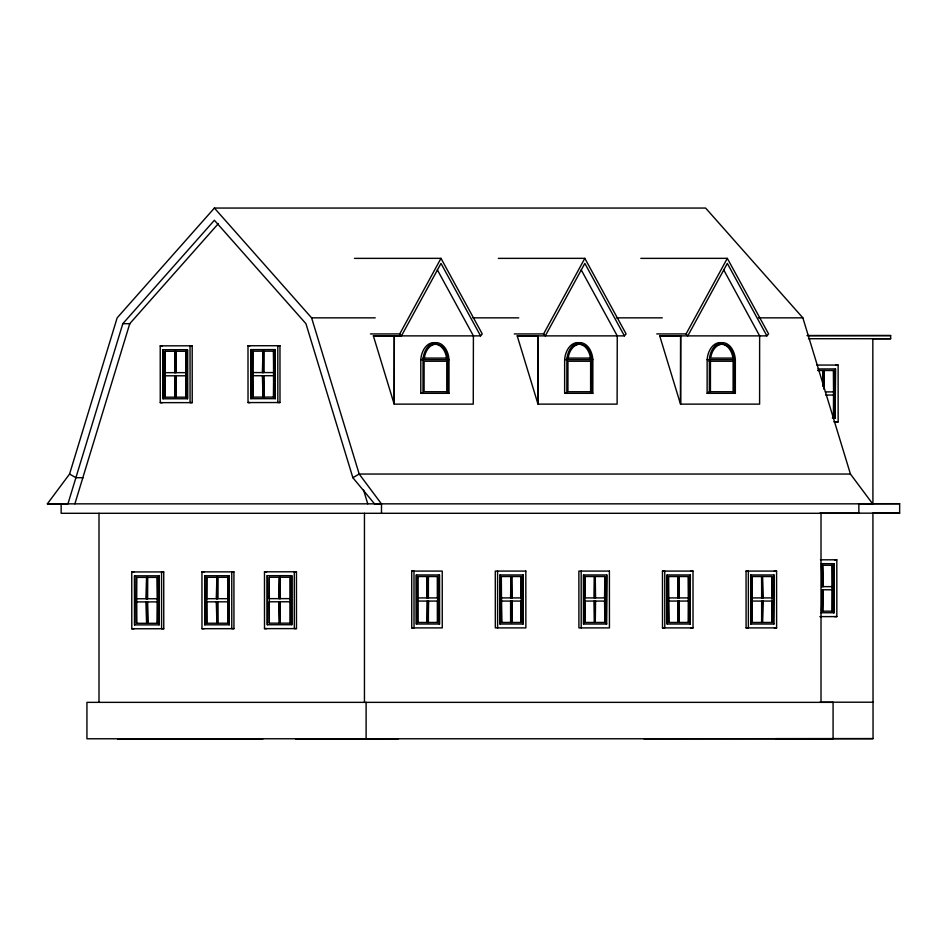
<?xml version="1.0" encoding="UTF-8"?>
<svg xmlns="http://www.w3.org/2000/svg" width="947" height="947" viewBox="0 0 947 947"><rect width="100%" height="100%" fill="white"/><g stroke="black" fill="none" stroke-linecap="round" stroke-linejoin="round"><path stroke-width="1.42" d="M420.799 359.659L449.032 359.659A19.011 13.069 -89.9 0 0 436.034 342.625A19.011 13.069 -89.9 0 0 423.025 359.659L423.001 393.313L420.788 393.313L420.799 359.659A18.999 13.069 -89.9 0 1 436.969 343.193M447.907 391.738L447.931 361.233L446.783 361.233L446.771 391.738L447.907 391.738L424.09 391.738L424.102 361.233L447.931 361.233M420.788 393.313L448.996 393.313L449.008 359.659M437.372 269.883L473.405 335.877L473.263 404.132L394.272 404.132L394.307 335.877L480.555 335.877L482.248 333.924L440.994 258.342L354.474 258.377M538.156 335.877L538.003 404.132L517.204 335.865L538.156 335.877L538.109 404.132L617.113 404.132L617.255 335.877L581.221 269.883M564.637 393.313L592.834 393.313L592.858 359.659A19.011 13.069 -89.9 0 0 579.884 342.625A19.011 13.069 -89.9 0 0 566.862 359.659L566.851 393.313L564.637 393.313L564.649 359.659A19.011 13.069 -89.9 0 1 580.807 343.193M591.757 391.738L591.768 361.233L590.632 361.233L590.608 391.738L591.757 391.738L567.928 391.738L567.951 361.233L591.768 361.233M680.644 335.877L680.502 404.132L659.704 335.865L680.644 335.877L680.609 404.132L759.601 404.132L759.636 335.877L723.709 269.883M707.125 393.313L735.334 393.313L735.346 359.659A19.011 13.069 -89.9 0 0 722.372 342.625A19.011 13.069 -89.9 0 0 709.362 359.659L709.339 393.313L707.125 393.313L707.137 359.659A19.011 13.069 -89.9 0 1 723.307 343.193M734.245 391.738L734.268 361.233L733.12 361.233L733.108 391.738L734.245 391.738L709.279 391.738L710.428 391.738L710.439 361.233L709.291 361.233L734.268 361.233M568.236 358.084L568.614 355.681A17.425 11.98 -89.9 0 1 579.884 344.211A17.425 11.98 -89.9 0 1 591.129 355.681L591.508 358.084L567.087 358.084M872.661 503.84L47.35 503.851L69.569 474.045L117.156 317.849L214.389 208.056L705.622 208.056L802.855 317.849L850.442 474.045L872.661 503.84L865.795 503.851M381.487 513.298L381.487 503.851L374.55 503.851L352.864 477.702L305.94 323.673L214.389 220.272L122.826 323.673L67.935 503.851L47.35 503.851M74.872 503.851L129.763 323.673L218.402 223.575M370.431 333.936L399.752 333.924L440.994 258.342M373.367 335.865L394.307 335.877L394.165 404.132L373.367 335.865L401.457 335.877L440.994 263.408L480.555 335.877M514.28 333.936L543.602 333.924L584.832 258.342L498.323 258.377M656.768 333.936L686.09 333.924L727.32 258.342L640.811 258.377M517.216 335.889L624.404 335.877L626.097 333.924L584.832 258.342M659.704 335.889L766.892 335.877L768.585 333.924L727.32 258.342M352.864 477.702L359.197 474.045L850.442 474.045M214.389 208.056L311.61 317.849L375.237 317.849M472.884 317.849L518.755 317.849M616.414 317.849L662.284 317.849M758.464 317.849L802.855 317.849M122.826 323.673L130.224 323.673M807.01 335.569L890.642 335.569L890.642 338.718L872.945 338.742M808.04 335.652L890.642 335.569M808.478 338.718L890.642 338.718M160.221 345.844L192.194 345.809L192.229 402.629L160.256 402.653L160.221 345.844L162.387 345.844M247.996 345.75L279.969 345.726L279.992 402.534L248.031 402.57L247.996 345.75L250.162 345.75M279.969 345.726L277.802 345.726L277.826 402.534L279.992 402.534M192.194 345.809L190.027 345.809L190.063 402.629L192.229 402.629M163.038 349.715L187.494 349.692L187.518 398.758L163.062 398.782L163.038 349.715L163.062 398.782M250.813 349.621L275.257 349.597L275.281 398.663L250.837 398.687L250.813 349.621L250.837 398.687M275.257 349.597L275.281 398.663M187.494 349.692L187.518 398.758M186.062 372.645L185.801 397.184L185.778 351.266L186.062 372.645L164.908 372.668L165.05 397.195L165.027 351.29L175.1 351.278L174.71 372.656M175.988 372.656L175.976 351.278L186.05 351.266M273.825 372.562L273.565 397.089L273.541 351.171L273.825 372.562L252.671 372.573L252.825 397.113L252.802 351.195L262.875 351.183L262.473 372.573M263.751 372.562L263.74 351.183L273.813 351.171M252.802 351.195L252.671 372.573M262.875 351.183L262.615 372.573M263.74 351.183L263.621 372.562M165.027 351.29L164.908 372.668M175.1 351.278L174.84 372.656M175.976 351.278L175.846 372.656M447.671 358.084L423.238 358.084L424.386 358.084L424.765 355.681A17.425 11.98 -89.9 0 1 436.034 344.211A17.425 11.98 -89.9 0 1 447.292 355.681L447.671 358.084L446.522 358.084L446.144 355.681A17.425 11.98 -89.9 0 0 431.986 344.732M734.008 358.084L710.724 358.084L711.102 355.681A17.425 11.98 -89.9 0 1 722.372 344.211A17.425 11.98 -89.9 0 1 733.629 355.681L734.008 358.084L732.86 358.084L732.481 355.681A17.425 11.98 -89.9 0 0 718.323 344.732M592.869 359.659L564.649 359.659M735.369 359.659L707.137 359.659M816.941 365.068L838.119 365.068L838.154 421.877L835.87 421.877M835.834 365.068L838.119 365.068M817.995 368.939L835.455 368.939L835.207 418.006L835.455 368.939M817.581 370.514L823.18 370.514L823.192 386.198M823.985 389.051L823.973 370.514L833.549 370.514L833.573 416.431L833.703 391.892L825.311 391.892M823.18 370.514L822.907 386.198M823.973 370.514L824.269 389.051M833.549 370.514L833.703 391.892M164.908 375.817L186.062 375.793M252.671 375.734L273.825 375.71M174.71 375.805L175.124 397.195L165.05 397.195M175.846 375.805L176.272 397.184L175.988 375.805M262.473 375.722L262.899 397.101L252.825 397.113M263.621 375.722L264.035 397.101L263.751 375.722M825.748 395.041L833.703 395.041M176 397.184L186.074 397.184M263.763 397.101L273.837 397.089M175.124 397.195L174.84 375.805M262.899 397.101L262.615 375.722M160.256 402.653L162.422 402.653M248.031 402.57L250.197 402.57M832.342 418.006L835.491 418.006M833.916 421.877L838.154 421.877M83.3 477.702L75.902 477.702L69.569 474.045M858.538 503.697L899.65 503.697L899.65 513.156L873.122 513.179M873.039 503.733L899.65 503.697M819.948 513.167L899.65 513.156M820.398 559.807L836.805 559.807L836.84 616.615L834.556 616.615M834.52 559.807L836.805 559.807M820.978 563.678L834.141 563.678L833.893 612.745L834.141 563.678M823.109 586.631L822.659 565.252L832.235 565.252L832.259 611.17L832.389 586.631L821.878 586.631L821.582 565.252L822.02 586.631M822.659 565.252L822.955 586.631M832.235 565.252L832.389 586.631M411.708 571.088L413.993 571.088L414.028 627.897L411.732 627.897L411.708 571.088L442.237 571.088L442.261 627.897L411.732 627.897M693.026 627.897L662.498 627.897L662.474 571.088L693.003 571.088L693.026 627.897L690.742 627.897M776.611 627.897L746.094 627.897L746.058 571.088L776.587 571.088L776.611 627.897L774.326 627.897M662.474 571.088L664.758 571.088L664.782 627.897L662.498 627.897M690.706 571.088L693.003 571.088M746.058 571.088L748.343 571.088L748.379 627.897L746.094 627.897M774.303 571.088L776.587 571.088M131.751 571.952L163.724 571.917L163.76 628.737L131.787 628.761L131.751 571.952L133.929 571.952M201.948 571.881L233.921 571.846L233.945 628.666L201.971 628.69L201.948 571.881L204.114 571.881M264.485 571.81L296.458 571.787L296.482 628.595L264.509 628.63L264.485 571.81L266.652 571.81M296.458 571.787L294.292 571.787L294.316 628.595L296.482 628.595M163.724 571.917L161.558 571.917L161.594 628.737L163.76 628.737M233.921 571.846L231.755 571.846L231.778 628.666L233.945 628.666M416.372 574.959L416.396 624.026L416.372 574.959L439.574 574.959L439.597 624.026L416.396 624.026M499.957 574.959L523.158 574.959L523.182 624.026L499.992 624.026L500.253 574.959L499.992 624.026M606.778 624.026L583.577 624.026L583.553 574.959L606.743 574.959L606.482 624.026L606.743 574.959M690.363 624.026L667.162 624.026L667.138 574.959L690.339 574.959L690.079 624.026L690.339 574.959M773.948 624.026L750.758 624.026L750.722 574.959L773.924 574.959L773.663 624.026L773.924 574.959M523.158 574.959L522.898 624.026M583.553 574.959L583.577 624.026M667.138 574.959L667.162 624.026M750.722 574.959L750.758 624.026M134.569 575.823L159.025 575.8L159.049 624.866L134.604 624.89L134.569 575.823L134.604 624.89M204.753 575.752L229.21 575.729L229.233 624.795L204.789 624.819L204.753 575.752L204.789 624.819M267.303 575.681L291.747 575.658L291.771 624.724L267.326 624.748L267.303 575.681L267.326 624.748M229.21 575.729L229.233 624.795M291.747 575.658L291.771 624.724M159.025 575.8L159.049 624.866M417.71 576.534L417.734 622.451L417.71 576.534L427.286 576.534L427.298 597.912M428.091 597.912L428.375 576.534L428.387 597.912M428.08 576.534L437.656 576.534L437.68 622.451L428.115 622.451L428.529 601.061M521.406 597.912L501.318 597.912L501.306 576.534L510.871 576.534L510.883 597.912M511.688 597.912L511.676 576.534L521.252 576.534L521.276 622.451L511.7 622.451L511.688 601.061M594.479 601.061L594.491 622.451L584.915 622.451L584.903 601.061L604.991 601.061L604.991 597.912L584.903 597.912L584.891 576.534L594.467 576.534L594.479 597.912M595.272 597.912L595.261 576.534L604.837 576.534L604.861 622.451L604.565 601.061M679.295 597.912L678.845 576.534L688.422 576.534L688.445 622.451L688.576 597.912L668.487 597.912L668.475 576.534L678.052 576.534L678.064 597.912M761.648 601.061L761.66 622.451L752.096 622.451L752.084 601.061L772.172 601.061L772.042 622.451L772.006 576.534L772.172 597.912L752.084 597.912L752.072 576.534L761.637 576.534L761.648 597.912M762.88 597.912L762.442 576.534L772.006 576.534M501.306 576.534L501.614 622.451L501.318 597.912M510.871 576.534L510.599 597.912M511.676 576.534L511.972 597.912M521.252 576.534L520.968 597.912M584.891 576.534L584.915 622.451M594.467 576.534L594.195 597.912M595.261 576.534L595.556 597.912M604.837 576.534L604.565 597.912M668.475 576.534L668.783 622.451L668.487 597.912M678.052 576.534L678.206 597.912M678.845 576.534L679.153 597.912M688.422 576.534L688.576 597.912M752.072 576.534L752.096 622.451M761.637 576.534L761.79 597.912M762.442 576.534L762.737 597.912M157.593 598.753L157.332 623.292L157.309 577.374L157.593 598.753L136.439 598.776L136.581 623.304L136.557 577.398L146.631 577.386L146.24 598.764M147.519 598.764L147.507 577.386L157.581 577.374M217.703 601.842L217.715 623.221L227.789 623.221L227.777 601.83L206.624 601.854L206.766 623.233L206.742 577.327L216.816 577.315L216.425 598.693M217.703 598.693L217.692 577.315L227.765 577.303L227.777 598.682L206.624 598.705L206.742 577.327M280.241 601.783L280.253 623.162L290.327 623.15L290.315 601.771L269.161 601.795L269.315 623.173L269.291 577.256L279.353 577.256L278.963 598.634M280.241 598.634L280.229 577.244L290.303 577.244L290.315 598.622L269.161 598.646L269.291 577.256M216.816 577.315L216.555 598.693M217.692 577.315L217.573 598.693M227.765 577.303L227.789 623.221M279.353 577.256L279.105 598.634M280.229 577.244L280.111 598.634M290.303 577.244L290.327 623.15M136.557 577.398L136.439 598.776M146.631 577.386L146.371 598.764M147.507 577.386L147.377 598.764M832.389 589.792L821.878 589.792L821.605 611.17L822.02 589.792M823.109 589.792L822.683 611.17L832.259 611.17M417.722 597.912L437.81 597.912L437.81 601.061L417.722 601.061M752.084 597.912L752.084 601.061M290.315 598.622L290.315 601.771M227.777 598.682L227.777 601.83M427.44 601.061L427.026 622.451M501.318 601.061L521.406 601.061M668.487 601.061L688.576 601.061M678.206 601.061L677.792 622.451L678.064 601.061M679.295 601.061L678.869 622.451L688.445 622.451M761.802 601.061L761.66 622.451M762.88 601.061L762.465 622.451L772.042 622.451M136.439 601.925L157.593 601.901M278.963 601.783L279.389 623.162L269.315 623.173M280.111 601.783L280.253 623.162M146.24 601.913L146.655 623.304L136.581 623.304M147.389 601.913L147.803 623.304L147.519 601.913M216.425 601.842L216.839 623.233L206.766 623.233M217.573 601.842L217.715 623.221M822.683 611.17L822.967 589.792M821.002 612.745L834.177 612.745M819.901 616.615L836.84 616.615M417.734 622.451L428.399 622.451L428.387 601.061M501.33 622.451L511.984 622.451L511.972 601.061M595.272 601.061L595.284 622.451L604.861 622.451M668.499 622.451L678.076 622.451M594.491 622.451L594.195 601.061M595.284 622.451L595.556 601.061M678.869 622.451L679.153 601.061M762.465 622.451L762.737 601.061M147.531 623.304L157.604 623.292M146.655 623.304L146.371 601.913M216.839 623.233L216.567 601.842M279.389 623.162L279.105 601.783M264.509 628.63L266.687 628.63M131.787 628.761L133.953 628.761M201.971 628.69L204.138 628.69M820.055 702.212L873.027 702.212M262.994 738.885L117.748 738.944L206.624 738.944M295.582 738.885L398.45 738.778M775.924 738.636L873.051 738.636L872.921 513.167M643.771 738.767L873.051 738.636M591.508 358.084L590.372 358.084L589.993 355.681A17.425 11.98 -89.9 0 0 573.989 345.643M733.108 393.313L735.334 393.313M590.62 393.313L592.834 393.313M446.771 393.313L448.996 393.313M686.09 333.924L687.794 335.877L727.332 263.408L766.892 335.877M543.602 333.924L545.294 335.877L584.832 263.408L624.404 335.877M399.752 333.924L401.457 335.877M381.416 503.84L359.197 474.045L311.61 317.849M363.577 490.084L367.767 503.851M872.826 338.73L872.921 503.709M581.174 571.088L581.198 627.897M520.98 601.061L520.992 622.451M510.895 601.061L510.907 622.451M510.599 601.061L510.611 622.451M497.577 571.088L497.613 627.897M439.29 574.959L439.313 624.026M437.372 576.534L437.384 597.912M437.384 601.061L437.396 622.451M427.298 601.061L427.31 622.451M427.002 576.534L427.014 597.912M858.858 503.851L858.858 513.298L61.141 513.298L61.141 503.851M821.013 513.298L821.013 702.354M366.11 702.354L366.11 738.778M364.453 513.298L364.453 702.354M98.997 513.298L98.997 702.354M525.822 571.088L495.293 571.088L495.328 627.897L525.857 627.897L525.822 571.088M609.406 571.088L578.877 571.088L578.913 627.897L609.442 627.897L609.406 571.088M833.076 702.354L86.935 702.354L86.935 738.778L833.076 738.778L833.076 702.354"/></g></svg>
